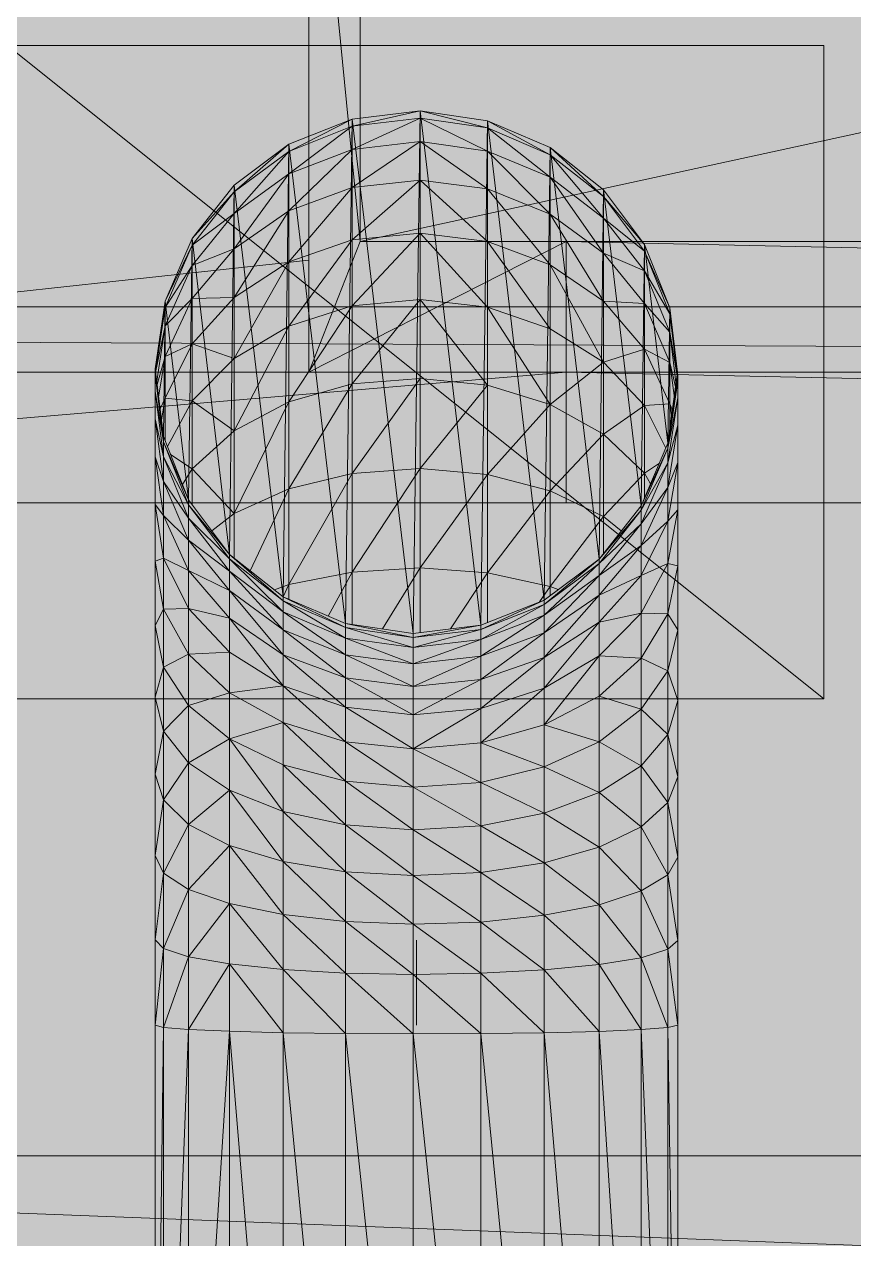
# Model space of a CAD drawing. Header units: millimetres. Extents: x 141848 to 1648660, y -821378 to -151356.
# Drawn here: x 204762.48 to 204792.96, y -270662.05 to -270617.43 of the extents above; entities that cross this region are included whole.
import ezdxf

# ---------------------------------------------------------------- set-up
doc = ezdxf.new("R2010")
doc.units = ezdxf.units.MM
doc.header["$MEASUREMENT"] = 0

# ---------------------------------------------------------------- blocks, each defined once
blk = doc.blocks.new('Forme_5_1')
at = {"color": 7, "linetype": 'Continuous', "lineweight": 20, "flags": 128}
for points in [[(205020.254, -270659.01), (204707.474, -270659.01), (204704.726, -270659.19), (204701.642, -270659.802), (204698.666, -270660.81), (204695.846, -270662.202), (204693.23, -270663.954), (204690.878, -270666.018), (204688.802, -270668.382), (204687.05, -270670.998), (204685.67, -270673.818), (204684.65, -270676.794), (204684.038, -270679.878), (204683.858, -270682.614), (204683.858, -270971.406)], [(204707.474, -270659.01), (205019.858, -270671.01), (205021.43, -270671.118), (205022.966, -270671.418), (205024.454, -270671.922), (205025.858, -270672.618), (205027.166, -270673.494), (205028.342, -270674.526), (205029.386, -270675.702), (205030.25, -270677.01), (205030.946, -270678.414), (205031.45, -270679.902), (205031.762, -270681.45), (205031.858, -270683.01), (205031.858, -270971.01), (205031.87, -270991.818)]]:
    blk.add_lwpolyline(points, dxfattribs=at)
blk = doc.blocks.new('Forme_6_1')
at = {"color": 7, "linetype": 'Continuous', "lineweight": 20, "flags": 128}
for points in [[(204995.414, -270625.41), (204885.122, -270601.41), (204774.83, -270625.41)], [(204774.83, -270601.41), (204774.83, -270625.41)], [(204772.934, -270606.21), (204772.934, -270630.21)], [(204774.83, -270625.41), (204772.934, -270606.21)], [(204774.83, -270625.41), (204772.934, -270630.21)], [(204782.39, -270625.41), (204772.934, -270630.21)], [(204774.83, -270625.41), (204782.39, -270625.41)], [(204782.39, -270625.41), (205002.986, -270625.41)], [(205002.986, -270630.21), (204782.39, -270625.41)], [(204782.39, -270625.41), (204782.39, -270630.21), (204782.39, -270635.01)], [(204772.934, -270626.095), (204735.11, -270630.21)], [(204725.666, -270630.21), (204735.11, -270630.21), (204772.934, -270630.21), (204782.39, -270630.21)], [(204782.39, -270630.21), (204725.666, -270635.01)], [(204782.39, -270630.21), (205002.986, -270630.21)], [(205002.986, -270635.01), (204782.39, -270630.21)], [(204782.39, -270635.01), (204725.666, -270635.01)], [(205002.986, -270635.01), (204782.39, -270635.01)]]:
    blk.add_lwpolyline(points, dxfattribs=at)
blk = doc.blocks.new('Forme_8_1')
at = {"color": 7, "linetype": 'Continuous', "lineweight": 20, "flags": 128}
blk.add_lwpolyline([(204466.118, -270627.81), (204992.582, -270627.81)], dxfattribs=at)
blk = doc.blocks.new('Forme_9_1')
at = {"color": 7, "linetype": 'Continuous', "lineweight": 20, "flags": 128}
for points in [[(204993.53, -270630.21), (204473.069, -270627.746)], [(204993.53, -270630.21), (204473.069, -270630.21)]]:
    blk.add_lwpolyline(points, dxfattribs=at)
blk = doc.blocks.new('Forme_11_1')
at = {"color": 7, "linetype": 'Continuous', "lineweight": 20, "flags": 128}
blk.add_lwpolyline([(204776.894, -270651.078), (204776.894, -270654.21)], dxfattribs=at)
blk = doc.blocks.new('Forme_12_1')
at = {"color": 7, "linetype": 'Continuous', "lineweight": 20, "flags": 128}
blk.add_lwpolyline([(204786.482, -270630.21), (204786.494, -270630.33), (204786.134, -270632.814), (204785.15, -270635.118), (204783.602, -270637.086), (204781.586, -270638.586), (204779.258, -270639.51), (204776.774, -270639.81), (204774.29, -270639.45), (204771.998, -270638.466), (204770.018, -270636.906), (204768.518, -270634.902), (204767.594, -270632.574), (204767.294, -270630.09), (204767.654, -270627.606), (204768.65, -270625.302), (204770.198, -270623.334), (204772.202, -270621.834), (204774.53, -270620.91), (204777.026, -270620.61), (204779.498, -270620.97), (204781.802, -270621.954), (204783.77, -270623.514), (204785.27, -270625.518), (204786.206, -270627.846)], close=True, dxfattribs=at)
for points in [[(204786.482, -270630.413), (204786.206, -270628.062), (204785.27, -270625.758), (204783.77, -270623.754), (204781.802, -270622.218), (204779.498, -270621.234), (204777.026, -270620.874), (204774.53, -270621.174), (204772.202, -270622.098), (204770.198, -270623.586), (204768.65, -270625.542), (204767.654, -270627.834), (204767.307, -270630.202)], [(204777.026, -270620.61), (204774.53, -270621.174), (204772.202, -270622.926), (204770.198, -270625.674)], [(204777.026, -270620.874), (204774.53, -270622.026), (204772.202, -270624.282), (204770.198, -270627.462)], [(204774.53, -270620.91), (204772.202, -270622.098), (204770.198, -270624.378)], [(204777.026, -270620.61), (204774.53, -270620.91), (204774.53, -270621.174), (204774.53, -270622.026), (204774.53, -270623.418), (204774.53, -270625.35), (204774.53, -270627.774), (204774.53, -270630.642), (204774.53, -270633.93), (204774.53, -270637.554), (204774.53, -270639.485)], [(204783.77, -270625.83), (204781.802, -270623.046), (204779.498, -270621.234), (204777.026, -270620.61)], [(204777.026, -270620.61), (204777.026, -270620.874), (204777.026, -270621.738), (204777.026, -270623.154), (204777.026, -270625.098), (204777.026, -270627.534), (204777.026, -270630.438), (204777.026, -270633.75), (204777.026, -270637.398), (204777.026, -270639.779)], [(204783.77, -270627.606), (204781.802, -270624.402), (204779.498, -270622.086), (204777.026, -270620.874)], [(204779.498, -270620.97), (204779.498, -270621.234), (204779.498, -270622.086), (204779.498, -270623.478), (204779.498, -270625.41), (204779.498, -270627.822), (204779.498, -270630.69), (204779.498, -270633.966), (204779.498, -270637.578), (204779.498, -270639.415)], [(204783.77, -270624.546), (204781.802, -270622.218), (204779.498, -270620.97)], [(204786.442, -270630.691), (204786.206, -270628.734), (204785.27, -270626.49), (204783.77, -270624.546), (204781.802, -270623.046), (204779.498, -270622.086), (204777.026, -270621.738), (204774.53, -270622.026), (204772.202, -270622.926), (204770.198, -270624.378), (204768.65, -270626.286), (204767.654, -270628.506), (204767.348, -270630.542)], [(204777.026, -270621.738), (204774.53, -270623.418), (204772.202, -270626.154), (204770.198, -270629.706)], [(204783.77, -270629.838), (204781.802, -270626.262), (204779.498, -270623.478), (204777.026, -270621.738)], [(204772.202, -270621.834), (204770.198, -270623.586)], [(204772.202, -270638.553), (204772.202, -270638.01), (204772.202, -270634.494), (204772.202, -270631.302), (204772.202, -270628.518), (204772.202, -270626.154), (204772.202, -270624.282), (204772.202, -270622.926), (204772.202, -270622.098), (204772.202, -270621.834)], [(204781.802, -270621.954), (204781.802, -270622.218), (204781.802, -270623.046), (204781.802, -270624.402), (204781.802, -270626.262), (204781.802, -270628.614), (204781.802, -270631.398), (204781.802, -270634.566), (204781.802, -270638.082), (204781.802, -270638.425)], [(204783.77, -270623.754), (204781.802, -270621.954)], [(204786.372, -270631.168), (204786.206, -270629.85), (204785.27, -270627.69), (204783.77, -270625.83), (204781.802, -270624.402), (204779.498, -270623.478), (204777.026, -270623.154), (204774.53, -270623.418), (204772.202, -270624.282), (204770.198, -270625.674), (204768.65, -270627.498), (204767.654, -270629.634), (204767.419, -270631.128)], [(204777.026, -270623.154), (204774.53, -270625.35), (204772.202, -270628.518), (204770.198, -270632.37)], [(204781.802, -270628.614), (204779.498, -270625.41), (204777.026, -270623.154)], [(204768.65, -270625.302), (204770.198, -270623.586)], [(204770.198, -270637.048), (204770.198, -270635.406), (204770.198, -270632.37), (204770.198, -270629.706), (204770.198, -270627.462), (204770.198, -270625.674), (204770.198, -270624.378), (204770.198, -270623.586), (204770.198, -270623.334)], [(204783.77, -270623.514), (204783.77, -270623.754), (204783.77, -270624.546), (204783.77, -270625.83), (204783.77, -270627.606), (204783.77, -270629.838), (204783.77, -270632.49), (204783.77, -270635.514), (204783.77, -270636.872)], [(204783.77, -270623.754), (204785.27, -270625.518)], [(204767.654, -270627.606), (204768.65, -270625.542), (204770.198, -270624.378)], [(204783.77, -270624.546), (204785.27, -270625.758), (204786.206, -270627.846)], [(204786.272, -270631.863), (204786.206, -270631.374), (204785.27, -270629.358), (204783.77, -270627.606), (204781.802, -270626.262), (204779.498, -270625.41), (204777.026, -270625.098), (204774.53, -270625.35), (204772.202, -270626.154), (204770.198, -270627.462), (204768.65, -270629.166), (204767.654, -270631.17), (204767.52, -270631.966)], [(204768.65, -270635.078), (204768.65, -270633.762), (204768.65, -270631.266), (204768.65, -270629.166), (204768.65, -270627.498), (204768.65, -270626.286), (204768.65, -270625.542), (204768.65, -270625.302)], [(204777.026, -270625.098), (204774.53, -270627.774), (204772.202, -270631.302), (204770.198, -270635.406)], [(204781.802, -270631.398), (204779.498, -270627.822), (204777.026, -270625.098)], [(204767.294, -270630.09), (204767.654, -270627.834), (204768.65, -270626.286), (204770.198, -270625.674)], [(204783.77, -270625.83), (204785.27, -270626.49), (204786.206, -270628.062), (204786.482, -270630.21)], [(204785.27, -270625.518), (204785.27, -270625.758), (204785.27, -270626.49), (204785.27, -270627.69), (204785.27, -270629.358), (204785.27, -270631.434), (204785.27, -270633.918), (204785.27, -270634.837)], [(204767.309, -270630.217), (204767.654, -270628.506), (204768.65, -270627.498), (204770.198, -270627.462)], [(204767.654, -270632.725), (204767.654, -270631.17), (204767.654, -270629.634), (204767.654, -270628.506), (204767.654, -270627.834), (204767.654, -270627.606)], [(204786.056, -270632.996), (204785.27, -270631.434), (204783.77, -270629.838), (204781.802, -270628.614), (204779.498, -270627.822), (204777.026, -270627.534), (204774.53, -270627.774), (204772.202, -270628.518), (204770.198, -270629.706), (204768.65, -270631.266), (204767.74, -270632.943)], [(204777.026, -270627.534), (204774.53, -270630.642), (204772.202, -270634.494), (204770.786, -270637.511)], [(204779.498, -270630.69), (204777.026, -270627.534)], [(204783.77, -270627.606), (204785.27, -270627.69), (204786.206, -270628.734), (204786.482, -270630.413)], [(204786.206, -270627.846), (204786.206, -270628.062), (204786.206, -270628.734), (204786.206, -270629.85), (204786.206, -270631.374), (204786.206, -270632.317)], [(204767.363, -270630.662), (204767.654, -270629.634), (204768.65, -270629.166), (204770.198, -270629.706)], [(204775.642, -270639.646), (204777.026, -270637.398), (204779.498, -270633.966), (204781.802, -270631.398), (204783.77, -270629.838), (204785.27, -270629.358), (204786.206, -270629.85), (204786.427, -270630.792)], [(204767.294, -270678.21), (204767.294, -270654.21), (204767.294, -270651.066), (204767.294, -270647.97), (204767.294, -270644.982), (204767.294, -270642.15), (204767.294, -270639.522), (204767.294, -270637.158), (204767.294, -270635.07), (204767.294, -270633.318), (204767.294, -270631.926), (204767.294, -270630.906), (204767.294, -270630.294), (204767.294, -270630.09)], [(204767.294, -270630.294), (204767.594, -270632.766), (204768.518, -270635.082), (204770.018, -270637.074), (204771.998, -270638.61), (204774.29, -270639.594), (204776.774, -270639.954), (204779.258, -270639.666), (204781.586, -270638.742), (204783.602, -270637.242), (204785.15, -270635.286), (204786.134, -270633.006), (204786.494, -270630.534)], [(204767.594, -270632.574), (204767.294, -270630.294)], [(204786.482, -270630.21), (204786.482, -270630.413)], [(204785.494, -270634.312), (204785.27, -270633.918), (204783.77, -270632.49), (204781.802, -270631.398), (204779.498, -270630.69), (204777.026, -270630.438), (204774.53, -270630.642), (204772.202, -270631.302), (204770.198, -270632.37), (204768.65, -270633.762), (204768.296, -270634.342)], [(204777.026, -270630.438), (204774.53, -270633.93), (204772.202, -270638.01), (204771.994, -270638.463)], [(204779.498, -270630.69), (204777.026, -270633.75), (204774.53, -270637.554), (204773.645, -270639.173)], [(204786.494, -270630.534), (204786.134, -270632.814)], [(204786.494, -270678.21), (204786.494, -270654.21), (204786.494, -270651.09), (204786.494, -270648.03), (204786.494, -270645.078), (204786.494, -270642.27), (204786.494, -270639.678), (204786.494, -270637.326), (204786.494, -270635.262), (204786.494, -270633.534), (204786.494, -270632.154), (204786.494, -270631.146), (204786.494, -270630.534), (204786.494, -270630.33)], [(204767.294, -270630.906), (204767.594, -270633.318), (204768.518, -270635.574), (204770.018, -270637.518), (204771.998, -270639.018), (204774.29, -270639.978), (204776.774, -270640.326), (204779.258, -270640.038), (204781.586, -270639.138), (204783.602, -270637.686), (204785.15, -270635.778), (204786.134, -270633.546), (204786.494, -270631.146)], [(204768.518, -270634.902), (204767.594, -270632.766), (204767.294, -270630.906)], [(204767.471, -270631.554), (204767.654, -270631.17), (204768.65, -270631.266), (204770.198, -270632.37)], [(204786.494, -270631.146), (204786.134, -270633.006), (204785.15, -270635.118)], [(204778.142, -270639.645), (204779.498, -270637.578), (204781.802, -270634.566), (204783.77, -270632.49), (204785.27, -270631.434), (204786.206, -270631.374), (204786.307, -270631.617)], [(204767.294, -270631.926), (204767.594, -270634.23), (204768.518, -270636.378), (204770.018, -270638.238), (204771.998, -270639.678), (204774.29, -270640.59), (204776.774, -270640.926), (204779.258, -270640.65), (204781.586, -270639.786), (204783.602, -270638.406), (204785.15, -270636.582), (204786.134, -270634.446), (204786.494, -270632.154)], [(204770.018, -270636.906), (204768.518, -270635.082), (204767.594, -270633.318), (204767.294, -270631.926)], [(204786.494, -270632.154), (204786.134, -270633.546), (204785.15, -270635.286), (204783.602, -270637.086)], [(204767.294, -270678.21), (204767.594, -270654.294), (204767.594, -270651.39), (204767.594, -270648.618), (204767.594, -270645.93), (204767.594, -270643.398), (204767.594, -270641.046), (204767.594, -270638.922), (204767.594, -270637.05), (204767.594, -270635.478), (204767.594, -270634.23), (204767.594, -270633.318), (204767.594, -270632.766), (204767.594, -270632.574)], [(204786.134, -270632.814), (204786.134, -270633.006), (204786.134, -270633.546), (204786.134, -270634.446), (204786.134, -270635.682), (204786.134, -270637.242), (204786.134, -270639.09), (204786.134, -270641.19), (204786.134, -270643.518), (204786.134, -270646.026), (204786.134, -270648.678), (204786.134, -270651.414), (204786.134, -270654.294), (204786.494, -270678.21)], [(204767.294, -270633.318), (204767.594, -270635.478), (204768.518, -270637.494), (204770.018, -270639.246), (204771.998, -270640.59), (204774.29, -270641.442), (204776.774, -270641.754), (204779.258, -270641.502), (204781.586, -270640.698), (204783.602, -270639.39), (204785.15, -270637.686), (204786.134, -270635.682), (204786.494, -270633.534)], [(204770.018, -270637.074), (204768.518, -270635.574), (204767.594, -270634.23), (204767.294, -270633.318)], [(204767.857, -270633.236), (204768.65, -270633.762), (204770.198, -270635.406)], [(204784.421, -270636.045), (204783.77, -270635.514), (204781.802, -270634.566), (204779.498, -270633.966), (204777.026, -270633.75), (204774.53, -270633.93), (204772.202, -270634.494), (204770.198, -270635.406), (204769.373, -270636.045)], [(204781.414, -270638.654), (204781.802, -270638.082), (204783.77, -270635.514), (204785.27, -270633.918), (204785.819, -270633.552)], [(204786.494, -270633.534), (204786.134, -270634.446), (204785.15, -270635.778), (204783.602, -270637.242)], [(204767.294, -270635.07), (204767.594, -270637.05), (204768.518, -270638.898), (204770.018, -270640.494), (204771.998, -270641.73), (204774.29, -270642.522), (204776.774, -270642.798), (204779.258, -270642.57), (204781.586, -270641.826), (204783.602, -270640.638), (204785.15, -270639.066), (204786.134, -270637.242), (204786.494, -270635.262)], [(204770.018, -270637.518), (204768.518, -270636.378), (204767.594, -270635.478), (204767.294, -270635.07)], [(204767.594, -270678.21), (204768.518, -270654.366), (204768.518, -270651.69), (204768.518, -270649.218), (204768.518, -270646.83), (204768.518, -270644.562), (204768.518, -270642.462), (204768.518, -270640.566), (204768.518, -270638.898), (204768.518, -270637.494), (204768.518, -270636.378), (204768.518, -270635.574), (204768.518, -270635.082), (204768.518, -270634.902)], [(204785.15, -270635.118), (204785.15, -270635.286), (204785.15, -270635.778), (204785.15, -270636.582), (204785.15, -270637.686), (204785.15, -270639.066), (204785.15, -270640.722), (204785.15, -270642.594), (204785.15, -270644.67), (204785.15, -270646.914), (204785.15, -270649.266), (204785.15, -270651.726), (204785.15, -270654.366), (204786.134, -270678.21)], [(204786.494, -270635.262), (204786.134, -270635.682), (204785.15, -270636.582), (204783.602, -270637.686)], [(204770.018, -270678.21), (204770.018, -270654.426), (204770.018, -270651.954), (204770.018, -270649.734), (204770.018, -270647.598), (204770.018, -270645.57), (204770.018, -270643.686), (204770.018, -270641.994), (204770.018, -270640.494), (204770.018, -270639.246), (204770.018, -270638.238), (204770.018, -270637.518), (204770.018, -270637.074), (204770.018, -270636.906)], [(204770.018, -270636.906), (204771.998, -270638.61), (204774.29, -270639.978), (204776.774, -270640.926)], [(204770.018, -270638.238), (204768.518, -270637.494), (204767.594, -270637.05), (204767.294, -270637.158)], [(204767.294, -270637.158), (204767.594, -270638.922), (204768.518, -270640.566), (204770.018, -270641.994), (204771.998, -270643.086), (204774.29, -270643.794), (204776.774, -270644.046), (204779.258, -270643.83), (204781.586, -270643.17), (204783.602, -270642.114), (204785.15, -270640.722), (204786.134, -270639.09), (204786.494, -270637.326)], [(204770.018, -270637.074), (204771.998, -270639.018), (204774.29, -270640.59), (204776.774, -270641.754)], [(204782.105, -270638.2), (204781.802, -270638.082), (204779.498, -270637.578), (204777.026, -270637.398), (204774.53, -270637.554), (204772.202, -270638.01), (204771.673, -270638.21)], [(204776.774, -270640.926), (204779.258, -270640.038), (204781.586, -270638.742), (204783.602, -270637.086)], [(204776.774, -270641.754), (204779.258, -270640.65), (204781.586, -270639.138), (204783.602, -270637.242)], [(204783.602, -270637.086), (204783.602, -270637.242), (204783.602, -270637.686), (204783.602, -270638.406), (204783.602, -270639.39), (204783.602, -270640.638), (204783.602, -270642.114), (204783.602, -270643.794), (204783.602, -270645.654), (204783.602, -270647.658), (204783.602, -270649.782), (204783.602, -270651.978), (204783.602, -270654.438), (204783.602, -270678.21)], [(204786.494, -270637.326), (204786.134, -270637.242), (204785.15, -270637.686), (204783.602, -270638.406)], [(204770.018, -270637.518), (204771.998, -270639.678), (204774.29, -270641.442), (204776.774, -270642.798)], [(204776.774, -270642.798), (204779.258, -270641.502), (204781.586, -270639.786), (204783.602, -270637.686)], [(204786.494, -270654.21), (204786.134, -270651.414), (204785.15, -270649.266), (204783.602, -270647.658), (204781.586, -270646.41), (204779.258, -270645.282), (204776.774, -270644.046), (204774.29, -270642.522), (204771.998, -270640.59), (204770.018, -270638.238)], [(204771.998, -270678.21), (204771.998, -270654.486), (204771.998, -270652.158), (204771.998, -270650.142), (204771.998, -270648.186), (204771.998, -270646.35), (204771.998, -270644.634), (204771.998, -270643.086), (204771.998, -270641.73), (204771.998, -270640.59), (204771.998, -270639.678), (204771.998, -270639.018), (204771.998, -270638.61), (204771.998, -270638.466)], [(204771.998, -270638.466), (204774.29, -270639.594), (204776.774, -270640.326)], [(204771.998, -270638.466), (204774.29, -270639.45), (204774.29, -270639.594), (204774.29, -270639.978), (204774.29, -270640.59), (204774.29, -270641.442), (204774.29, -270642.522), (204774.29, -270643.794), (204774.29, -270645.234), (204774.29, -270646.842), (204774.29, -270648.57), (204774.29, -270650.394), (204774.29, -270652.29), (204774.29, -270654.51), (204774.29, -270678.21)], [(204776.774, -270644.046), (204779.258, -270642.57), (204781.586, -270640.698), (204783.602, -270638.406)], [(204776.774, -270640.326), (204779.258, -270639.666), (204781.586, -270638.586)], [(204781.586, -270638.586), (204781.586, -270638.742), (204781.586, -270639.138), (204781.586, -270639.786), (204781.586, -270640.698), (204781.586, -270641.826), (204781.586, -270643.17), (204781.586, -270644.706), (204781.586, -270646.41), (204781.586, -270648.234), (204781.586, -270650.166), (204781.586, -270652.17), (204781.586, -270654.486), (204781.586, -270678.21)], [(204770.018, -270639.246), (204768.518, -270638.898), (204767.594, -270638.922), (204767.294, -270639.522)], [(204786.494, -270639.678), (204786.134, -270639.09), (204785.15, -270639.066), (204783.602, -270639.39)], [(204767.294, -270639.522), (204767.594, -270641.046), (204768.518, -270642.462), (204770.018, -270643.686), (204771.998, -270644.634), (204774.29, -270645.234), (204776.774, -270645.462), (204779.258, -270645.282), (204781.586, -270644.706), (204783.602, -270643.794), (204785.15, -270642.594), (204786.134, -270641.19), (204786.494, -270639.678)], [(204786.134, -270654.294), (204785.15, -270651.726), (204783.602, -270649.782), (204781.586, -270648.234), (204779.258, -270646.878), (204776.774, -270645.462), (204774.29, -270643.794), (204771.998, -270641.73), (204770.018, -270639.246)], [(204779.258, -270678.21), (204776.774, -270654.522), (204776.774, -270652.338), (204776.774, -270650.49), (204776.774, -270648.702), (204776.774, -270647.022), (204776.774, -270645.462), (204776.774, -270644.046), (204776.774, -270642.798), (204776.774, -270641.754), (204776.774, -270640.926), (204776.774, -270640.326), (204776.774, -270639.954), (204776.774, -270639.81), (204774.29, -270639.45)], [(204774.29, -270639.45), (204776.774, -270639.954)], [(204776.774, -270639.954), (204779.258, -270639.51)], [(204779.258, -270643.83), (204781.586, -270641.826), (204783.602, -270639.39)], [(204779.258, -270678.21), (204779.258, -270654.51), (204779.258, -270652.29), (204779.258, -270650.418), (204779.258, -270648.594), (204779.258, -270646.878), (204779.258, -270645.282), (204779.258, -270643.83), (204779.258, -270642.57), (204779.258, -270641.502), (204779.258, -270640.65), (204779.258, -270640.038), (204779.258, -270639.666), (204779.258, -270639.51)], [(204770.018, -270640.494), (204768.518, -270640.566), (204767.594, -270641.046), (204767.294, -270642.15)], [(204781.586, -270643.17), (204783.602, -270640.638)], [(204786.494, -270642.27), (204786.134, -270641.19), (204785.15, -270640.722), (204783.602, -270640.638)], [(204771.998, -270641.73), (204770.018, -270641.994), (204768.518, -270642.462), (204767.594, -270643.398), (204767.294, -270644.982)], [(204767.294, -270642.15), (204767.594, -270643.398), (204768.518, -270644.562), (204770.018, -270645.57), (204771.998, -270646.35), (204774.29, -270646.842), (204776.774, -270647.022), (204779.258, -270646.878), (204781.586, -270646.41), (204783.602, -270645.654), (204785.15, -270644.67), (204786.134, -270643.518), (204786.494, -270642.27)], [(204786.494, -270645.078), (204786.134, -270643.518), (204785.15, -270642.594), (204783.602, -270642.114)], [(204771.998, -270643.086), (204770.018, -270643.686), (204768.518, -270644.562), (204767.594, -270645.93), (204767.294, -270647.97)], [(204785.15, -270654.366), (204783.602, -270651.978), (204781.586, -270650.166), (204779.258, -270648.594), (204776.774, -270647.022), (204774.29, -270645.234), (204771.998, -270643.086)], [(204786.494, -270648.03), (204786.134, -270646.026), (204785.15, -270644.67), (204783.602, -270643.794), (204781.586, -270643.17)], [(204781.586, -270654.486), (204779.258, -270652.29), (204776.774, -270650.49), (204774.29, -270648.57), (204771.998, -270646.35), (204770.018, -270643.686)], [(204786.494, -270651.09), (204786.134, -270648.678), (204785.15, -270646.914), (204783.602, -270645.654), (204781.586, -270644.706), (204779.258, -270643.83)], [(204767.294, -270644.982), (204767.594, -270645.93), (204768.518, -270646.83), (204770.018, -270647.598), (204771.998, -270648.186), (204774.29, -270648.57), (204776.774, -270648.702), (204779.258, -270648.594), (204781.586, -270648.234), (204783.602, -270647.658), (204785.15, -270646.914), (204786.134, -270646.026), (204786.494, -270645.078)], [(204783.602, -270654.438), (204781.586, -270652.17), (204779.258, -270650.418), (204776.774, -270648.702), (204774.29, -270646.842), (204771.998, -270644.634)], [(204770.018, -270645.57), (204768.518, -270646.83), (204767.594, -270648.618), (204767.294, -270651.066)], [(204779.258, -270654.51), (204776.774, -270652.338), (204774.29, -270650.394), (204771.998, -270648.186), (204770.018, -270645.57)], [(204770.018, -270647.598), (204768.518, -270649.218), (204767.594, -270651.39), (204767.294, -270654.21)], [(204776.774, -270654.522), (204774.29, -270652.29), (204771.998, -270650.142), (204770.018, -270647.598)], [(204767.294, -270647.97), (204767.594, -270648.618), (204768.518, -270649.218), (204770.018, -270649.734), (204771.998, -270650.142), (204774.29, -270650.394), (204776.774, -270650.49), (204779.258, -270650.418), (204781.586, -270650.166), (204783.602, -270649.782), (204785.15, -270649.266), (204786.134, -270648.678), (204786.494, -270648.03)], [(204770.018, -270649.734), (204768.518, -270651.69), (204767.594, -270654.294)], [(204774.29, -270654.51), (204771.998, -270652.158), (204770.018, -270649.734)], [(204767.294, -270651.066), (204767.594, -270651.39), (204768.518, -270651.69), (204770.018, -270651.954), (204771.998, -270652.158), (204774.29, -270652.29), (204776.774, -270652.338), (204779.258, -270652.29), (204781.586, -270652.17), (204783.602, -270651.978), (204785.15, -270651.726), (204786.134, -270651.414), (204786.494, -270651.09)], [(204770.018, -270651.954), (204768.518, -270654.366)], [(204771.998, -270654.486), (204770.018, -270651.954)], [(204767.294, -270654.21), (204767.594, -270654.294), (204768.518, -270654.366), (204770.018, -270654.426), (204771.998, -270654.486), (204774.29, -270654.51), (204776.774, -270654.522), (204779.258, -270654.51), (204781.586, -270654.486), (204783.602, -270654.438), (204785.15, -270654.366), (204786.134, -270654.294), (204786.494, -270654.21)], [(204767.594, -270678.21), (204767.594, -270654.294)], [(204768.518, -270678.21), (204768.518, -270654.366)], [(204785.15, -270654.366), (204785.15, -270678.21)], [(204786.134, -270654.294), (204786.134, -270678.21)], [(204770.018, -270654.426), (204768.518, -270678.21)], [(204771.998, -270678.21), (204770.018, -270654.426)], [(204774.29, -270678.21), (204771.998, -270654.486)], [(204776.774, -270678.21), (204774.29, -270654.51)], [(204776.774, -270678.21), (204776.774, -270654.522)], [(204781.586, -270678.21), (204779.258, -270654.51)], [(204783.602, -270678.21), (204781.586, -270654.486)], [(204785.15, -270678.21), (204783.602, -270654.438)]]:
    blk.add_lwpolyline(points, dxfattribs=at)
blk = doc.blocks.new('Forme_13_1')
at = {"color": 7, "linetype": 'Continuous', "lineweight": 20, "flags": 128}
blk.add_lwpolyline([(204785.27, -270625.518), (204786.206, -270627.846), (204786.482, -270630.21), (204786.494, -270630.33), (204786.134, -270632.814), (204785.15, -270635.118), (204783.602, -270637.086), (204781.586, -270638.586), (204779.258, -270639.51), (204776.774, -270639.81), (204774.29, -270639.45), (204771.998, -270638.466), (204770.018, -270636.906), (204768.518, -270634.902), (204767.594, -270632.574), (204767.294, -270630.09), (204767.654, -270627.606), (204768.65, -270625.302), (204770.198, -270623.334), (204772.202, -270621.834), (204774.53, -270620.91), (204777.026, -270620.61), (204779.498, -270620.97), (204781.802, -270621.954), (204783.77, -270623.514)], close=True, dxfattribs=at)
for points in [[(204774.53, -270620.91), (204772.202, -270621.834)], [(204774.53, -270620.91), (204774.29, -270639.45)], [(204774.53, -270620.91), (204776.774, -270639.81)], [(204777.026, -270620.61), (204776.774, -270639.81)], [(204779.498, -270620.97), (204777.026, -270620.61)], [(204777.026, -270620.61), (204779.258, -270639.51)], [(204779.498, -270620.97), (204779.258, -270639.51)], [(204779.498, -270620.97), (204781.586, -270638.586)], [(204772.202, -270621.834), (204771.998, -270638.466)], [(204772.202, -270621.834), (204774.29, -270639.45)], [(204781.802, -270621.954), (204781.586, -270638.586)], [(204781.802, -270621.954), (204783.602, -270637.086)], [(204783.77, -270623.514), (204781.802, -270621.954)], [(204770.198, -270623.334), (204768.65, -270625.302)], [(204770.198, -270623.334), (204770.018, -270636.906)], [(204770.198, -270623.334), (204771.998, -270638.466)], [(204783.77, -270623.514), (204783.602, -270637.086)], [(204783.77, -270623.514), (204785.27, -270625.518)], [(204783.77, -270623.514), (204785.15, -270635.118)], [(204768.65, -270625.302), (204767.654, -270627.606)], [(204768.65, -270625.302), (204768.518, -270634.902)], [(204768.65, -270625.302), (204770.018, -270636.906)], [(204785.27, -270625.518), (204785.15, -270635.118)], [(204785.27, -270625.518), (204786.206, -270627.846)], [(204785.27, -270625.518), (204786.134, -270632.814)], [(204767.654, -270627.606), (204767.294, -270630.09)], [(204767.654, -270627.606), (204767.594, -270632.574)], [(204767.654, -270627.606), (204768.518, -270634.902)], [(204786.206, -270627.846), (204786.134, -270632.814)], [(204786.206, -270627.846), (204786.482, -270630.21)], [(204767.294, -270630.09), (204767.594, -270632.574)], [(204786.482, -270630.21), (204786.134, -270632.814)], [(204786.482, -270630.21), (204786.494, -270630.33)], [(204786.494, -270630.33), (204786.134, -270632.814)], [(204767.594, -270632.574), (204768.518, -270634.902)], [(204786.134, -270632.814), (204785.15, -270635.118)], [(204768.518, -270634.902), (204770.018, -270636.906)], [(204785.15, -270635.118), (204783.602, -270637.086)], [(204781.586, -270638.586), (204783.602, -270637.086)], [(204771.998, -270638.466), (204774.29, -270639.45)], [(204779.258, -270639.51), (204781.586, -270638.586)], [(204774.29, -270639.45), (204776.774, -270639.81)], [(204776.774, -270639.81), (204779.258, -270639.51)]]:
    blk.add_lwpolyline(points, dxfattribs=at)
blk = doc.blocks.new('Forme_15_1')
at = {"color": 7, "linetype": 'Continuous', "lineweight": 20, "flags": 128}
for points in [[(204740.942, -270618.21), (204761.858, -270618.21)], [(204761.858, -270618.21), (204740.942, -270642.21)], [(204740.942, -270642.21), (204740.942, -270618.21)], [(204761.858, -270618.21), (204791.858, -270618.21)], [(204791.858, -270642.21), (204761.858, -270618.21)], [(204761.858, -270642.21), (204761.858, -270618.21)], [(204791.858, -270642.21), (204791.858, -270618.21)], [(204740.942, -270642.21), (204761.858, -270642.21)], [(204761.858, -270642.21), (204791.858, -270642.21)]]:
    blk.add_lwpolyline(points, dxfattribs=at)

msp = doc.modelspace()

# ---------------------------------------------------------------- hatches: boundary and pattern name
at = {"linetype": 'Continuous', "lineweight": 0, "true_color": 0x6f6f6f}
h = msp.add_hatch(color=8, dxfattribs=at)
h.paths.add_polyline_path([(141848.442, -295062.571), (269220.821, -293826.868), (269220.821, -270902.734), (268763.049, -270902.734), (254213.6, -271040.575), (254213.6, -163437.635), (153156.2, -163437.635), (153156.2, -271040.575), (153182.962, -271040.57), (153183.146, -272000.514, -0.409427), (149183.681, -275935.042), (141848.442, -275935.042)])
h.paths.add_polyline_path([(158435.584, -260639.953), (155145.584, -260639.953), (155145.584, -248364.953), (155145.584, -243089.974), (155145.584, -242189.974), (158435.584, -242189.974)], flags=0)
h.paths.add_polyline_path([(161503.433, -171995.57), (161503.433, -193810.571), (161503.433, -230015.57), (161503.433, -260810.571), (196775.042, -260810.571), (196775.042, -222495.57), (186955.542, -222495.57), (186955.542, -218295.57), (196754.55, -218295.57), (196754.55, -208495.57), (196754.55, -204495.57), (193355.542, -204495.57), (193355.542, -195161.535), (195576.034, -195161.535), (195576.034, -189810.571), (217850.068, -189810.571), (217850.068, -262266.885), (245610.045, -262266.885), (245610.045, -253395.571), (245626.034, -253395.571), (246426.034, -253395.571), (247826.034, -253395.571), (247826.034, -248005.571), (247826.034, -246605.571), (245626.034, -246605.571), (245610.045, -246605.571), (245610.045, -171995.57), (212806.28, -171995.57)], flags=0)
h.paths.add_polyline_path([(162737.042, -269433.913, -0.090319), (162858.773, -268727.623, -0.201449), (163912.639, -267592.74, -0.104211), (164718.006, -267415.055), (165317.979, -267409.371, -0.104045), (166125.354, -267571.244, -0.238255), (167284.257, -268953.318, -0.055189), (167336.836, -269390.334), (167338.931, -269611.438), (167351.046, -270890.267), (167092.583, -271892.761, -0.267949), (165370.083, -272909.124), (164770.11, -272914.808, -0.193717), (163379.252, -272370.185, -0.070569), (163028.663, -271931.262, -0.131652), (162751.253, -270933.845)], flags=0)
h.paths.add_polyline_path([(175327.752, -275599.002, -0.415791), (173316.986, -273599.031), (173316.986, -273452.052), (173330.488, -267377.824, -0.380557), (175316.986, -265609.826), (175394.714, -265609.826), (175394.714, -270609.826), (190394.714, -270609.826), (190394.714, -265609.826), (195356.191, -265609.826, -0.414214), (196856.191, -267109.826), (196856.191, -273660.699, -0.345502), (195137.285, -275433.432)], flags=0)
h.paths.add_polyline_path([(205510.093, -271504.083, -0.134474), (205230.948, -270484.937), (205230.948, -268984.937, -0.414214), (207230.948, -266984.937), (207830.948, -266984.937, -0.414214), (209830.948, -268984.937), (209830.948, -270484.937, -0.12882), (209574.03, -271465.581, -0.270936), (207830.948, -272484.937), (207230.948, -272484.937, -0.26498)], flags=0)
h.paths.add_polyline_path([(217862.687, -273329.325), (217869.949, -267730.336, -0.098562), (218100.718, -266943.721), (218117.681, -266951.545, -0.258849), (219955.479, -265605.827), (219953.141, -265587.294), (220637.569, -265587.294), (220637.569, -265687.294), (220637.569, -270687.294), (250537.569, -270687.294), (250537.569, -265687.294), (252208.004, -265687.294), (254186.294, -265687.294), (254186.294, -267687.294), (254186.294, -271062.255, 0.001346), (254186.323, -271073.021), (254197.209, -273095.233, -0.414214), (252208.004, -275105.97), (243484.534, -275105.97, -0.005189), (243431.438, -275116.103), (235447.992, -275196.191), (220071.012, -275253.24, -0.386553), (217873.089, -273475.385, -0.025189)], flags=0)

# ---------------------------------------------------------------- linework, layer by layer
at = {"color": 7, "linetype": 'Continuous', "lineweight": 20, "flags": 128}
for points in [[(204995.414, -270625.41), (204885.122, -270601.41), (204774.83, -270625.41)], [(204774.83, -270601.41), (204774.83, -270625.41)], [(204772.934, -270606.21), (204772.934, -270630.21)], [(204774.83, -270625.41), (204772.934, -270606.21)], [(204761.858, -270618.21), (204791.858, -270618.21)], [(204791.858, -270642.21), (204761.858, -270618.21)], [(204791.858, -270642.21), (204791.858, -270618.21)], [(204786.482, -270630.413), (204786.206, -270628.062), (204785.27, -270625.758), (204783.77, -270623.754), (204781.802, -270622.218), (204779.498, -270621.234), (204777.026, -270620.874), (204774.53, -270621.174), (204772.202, -270622.098), (204770.198, -270623.586), (204768.65, -270625.542), (204767.654, -270627.834), (204767.307, -270630.202)], [(204777.026, -270620.61), (204774.53, -270621.174), (204772.202, -270622.926), (204770.198, -270625.674)], [(204777.026, -270620.874), (204774.53, -270622.026), (204772.202, -270624.282), (204770.198, -270627.462)], [(204774.53, -270620.91), (204772.202, -270622.098), (204770.198, -270624.378)], [(204774.53, -270620.91), (204772.202, -270621.834)], [(204774.53, -270620.91), (204774.29, -270639.45)], [(204777.026, -270620.61), (204774.53, -270620.91), (204774.53, -270621.174), (204774.53, -270622.026), (204774.53, -270623.418), (204774.53, -270625.35), (204774.53, -270627.774), (204774.53, -270630.642), (204774.53, -270633.93), (204774.53, -270637.554), (204774.53, -270639.485)], [(204774.53, -270620.91), (204776.774, -270639.81)], [(204777.026, -270620.61), (204776.774, -270639.81)], [(204783.77, -270625.83), (204781.802, -270623.046), (204779.498, -270621.234), (204777.026, -270620.61)], [(204777.026, -270620.61), (204777.026, -270620.874), (204777.026, -270621.738), (204777.026, -270623.154), (204777.026, -270625.098), (204777.026, -270627.534), (204777.026, -270630.438), (204777.026, -270633.75), (204777.026, -270637.398), (204777.026, -270639.779)], [(204779.498, -270620.97), (204777.026, -270620.61)], [(204777.026, -270620.61), (204779.258, -270639.51)], [(204783.77, -270627.606), (204781.802, -270624.402), (204779.498, -270622.086), (204777.026, -270620.874)], [(204779.498, -270620.97), (204779.258, -270639.51)], [(204779.498, -270620.97), (204779.498, -270621.234), (204779.498, -270622.086), (204779.498, -270623.478), (204779.498, -270625.41), (204779.498, -270627.822), (204779.498, -270630.69), (204779.498, -270633.966), (204779.498, -270637.578), (204779.498, -270639.415)], [(204783.77, -270624.546), (204781.802, -270622.218), (204779.498, -270620.97)], [(204779.498, -270620.97), (204781.586, -270638.586)], [(204786.442, -270630.691), (204786.206, -270628.734), (204785.27, -270626.49), (204783.77, -270624.546), (204781.802, -270623.046), (204779.498, -270622.086), (204777.026, -270621.738), (204774.53, -270622.026), (204772.202, -270622.926), (204770.198, -270624.378), (204768.65, -270626.286), (204767.654, -270628.506), (204767.348, -270630.542)], [(204777.026, -270621.738), (204774.53, -270623.418), (204772.202, -270626.154), (204770.198, -270629.706)], [(204783.77, -270629.838), (204781.802, -270626.262), (204779.498, -270623.478), (204777.026, -270621.738)], [(204772.202, -270621.834), (204770.198, -270623.586)], [(204772.202, -270621.834), (204771.998, -270638.466)], [(204772.202, -270638.553), (204772.202, -270638.01), (204772.202, -270634.494), (204772.202, -270631.302), (204772.202, -270628.518), (204772.202, -270626.154), (204772.202, -270624.282), (204772.202, -270622.926), (204772.202, -270622.098), (204772.202, -270621.834)], [(204772.202, -270621.834), (204774.29, -270639.45)], [(204781.802, -270621.954), (204781.586, -270638.586)], [(204781.802, -270621.954), (204781.802, -270622.218), (204781.802, -270623.046), (204781.802, -270624.402), (204781.802, -270626.262), (204781.802, -270628.614), (204781.802, -270631.398), (204781.802, -270634.566), (204781.802, -270638.082), (204781.802, -270638.425)], [(204783.77, -270623.754), (204781.802, -270621.954)], [(204781.802, -270621.954), (204783.602, -270637.086)], [(204783.77, -270623.514), (204781.802, -270621.954)], [(204786.372, -270631.168), (204786.206, -270629.85), (204785.27, -270627.69), (204783.77, -270625.83), (204781.802, -270624.402), (204779.498, -270623.478), (204777.026, -270623.154), (204774.53, -270623.418), (204772.202, -270624.282), (204770.198, -270625.674), (204768.65, -270627.498), (204767.654, -270629.634), (204767.419, -270631.128)], [(204777.026, -270623.154), (204774.53, -270625.35), (204772.202, -270628.518), (204770.198, -270632.37)], [(204781.802, -270628.614), (204779.498, -270625.41), (204777.026, -270623.154)], [(204770.198, -270623.334), (204768.65, -270625.302)], [(204768.65, -270625.302), (204770.198, -270623.586)], [(204770.198, -270623.334), (204770.018, -270636.906)], [(204770.198, -270637.048), (204770.198, -270635.406), (204770.198, -270632.37), (204770.198, -270629.706), (204770.198, -270627.462), (204770.198, -270625.674), (204770.198, -270624.378), (204770.198, -270623.586), (204770.198, -270623.334)], [(204770.198, -270623.334), (204771.998, -270638.466)], [(204783.77, -270623.514), (204783.602, -270637.086)], [(204783.77, -270623.514), (204783.77, -270623.754), (204783.77, -270624.546), (204783.77, -270625.83), (204783.77, -270627.606), (204783.77, -270629.838), (204783.77, -270632.49), (204783.77, -270635.514), (204783.77, -270636.872)], [(204783.77, -270623.514), (204785.27, -270625.518)], [(204783.77, -270623.514), (204785.15, -270635.118)], [(204783.77, -270623.754), (204785.27, -270625.518)], [(204767.654, -270627.606), (204768.65, -270625.542), (204770.198, -270624.378)], [(204783.77, -270624.546), (204785.27, -270625.758), (204786.206, -270627.846)], [(204786.272, -270631.863), (204786.206, -270631.374), (204785.27, -270629.358), (204783.77, -270627.606), (204781.802, -270626.262), (204779.498, -270625.41), (204777.026, -270625.098), (204774.53, -270625.35), (204772.202, -270626.154), (204770.198, -270627.462), (204768.65, -270629.166), (204767.654, -270631.17), (204767.52, -270631.966)], [(204768.65, -270625.302), (204767.654, -270627.606)], [(204768.65, -270625.302), (204768.518, -270634.902)], [(204768.65, -270635.078), (204768.65, -270633.762), (204768.65, -270631.266), (204768.65, -270629.166), (204768.65, -270627.498), (204768.65, -270626.286), (204768.65, -270625.542), (204768.65, -270625.302)], [(204768.65, -270625.302), (204770.018, -270636.906)], [(204777.026, -270625.098), (204774.53, -270627.774), (204772.202, -270631.302), (204770.198, -270635.406)], [(204781.802, -270631.398), (204779.498, -270627.822), (204777.026, -270625.098)], [(204767.294, -270630.09), (204767.654, -270627.834), (204768.65, -270626.286), (204770.198, -270625.674)], [(204774.83, -270625.41), (204772.934, -270630.21)], [(204782.39, -270625.41), (204772.934, -270630.21)], [(204774.83, -270625.41), (204782.39, -270625.41)], [(204782.39, -270625.41), (205002.986, -270625.41)], [(205002.986, -270630.21), (204782.39, -270625.41)], [(204782.39, -270625.41), (204782.39, -270630.21), (204782.39, -270635.01)], [(204783.77, -270625.83), (204785.27, -270626.49), (204786.206, -270628.062), (204786.482, -270630.21)], [(204785.27, -270625.518), (204785.15, -270635.118)], [(204785.27, -270625.518), (204785.27, -270625.758), (204785.27, -270626.49), (204785.27, -270627.69), (204785.27, -270629.358), (204785.27, -270631.434), (204785.27, -270633.918), (204785.27, -270634.837)], [(204785.27, -270625.518), (204786.206, -270627.846)], [(204785.27, -270625.518), (204786.134, -270632.814)], [(204772.934, -270626.095), (204735.11, -270630.21)], [(204767.654, -270627.606), (204767.294, -270630.09)], [(204767.309, -270630.217), (204767.654, -270628.506), (204768.65, -270627.498), (204770.198, -270627.462)], [(204767.654, -270627.606), (204767.594, -270632.574)], [(204767.654, -270632.725), (204767.654, -270631.17), (204767.654, -270629.634), (204767.654, -270628.506), (204767.654, -270627.834), (204767.654, -270627.606)], [(204767.654, -270627.606), (204768.518, -270634.902)], [(204786.056, -270632.996), (204785.27, -270631.434), (204783.77, -270629.838), (204781.802, -270628.614), (204779.498, -270627.822), (204777.026, -270627.534), (204774.53, -270627.774), (204772.202, -270628.518), (204770.198, -270629.706), (204768.65, -270631.266), (204767.74, -270632.943)], [(204777.026, -270627.534), (204774.53, -270630.642), (204772.202, -270634.494), (204770.786, -270637.511)], [(204779.498, -270630.69), (204777.026, -270627.534)], [(204783.77, -270627.606), (204785.27, -270627.69), (204786.206, -270628.734), (204786.482, -270630.413)], [(204466.118, -270627.81), (204992.582, -270627.81)], [(204993.53, -270630.21), (204473.069, -270627.746)], [(204786.206, -270627.846), (204786.134, -270632.814)], [(204786.206, -270627.846), (204786.206, -270628.062), (204786.206, -270628.734), (204786.206, -270629.85), (204786.206, -270631.374), (204786.206, -270632.317)], [(204786.206, -270627.846), (204786.482, -270630.21)], [(204767.363, -270630.662), (204767.654, -270629.634), (204768.65, -270629.166), (204770.198, -270629.706)], [(204775.642, -270639.646), (204777.026, -270637.398), (204779.498, -270633.966), (204781.802, -270631.398), (204783.77, -270629.838), (204785.27, -270629.358), (204786.206, -270629.85), (204786.427, -270630.792)], [(204993.53, -270630.21), (204473.069, -270630.21)], [(204725.666, -270630.21), (204735.11, -270630.21), (204772.934, -270630.21), (204782.39, -270630.21)], [(204782.39, -270630.21), (204725.666, -270635.01)], [(204767.294, -270678.21), (204767.294, -270654.21), (204767.294, -270651.066), (204767.294, -270647.97), (204767.294, -270644.982), (204767.294, -270642.15), (204767.294, -270639.522), (204767.294, -270637.158), (204767.294, -270635.07), (204767.294, -270633.318), (204767.294, -270631.926), (204767.294, -270630.906), (204767.294, -270630.294), (204767.294, -270630.09)], [(204767.294, -270630.09), (204767.594, -270632.574)], [(204767.294, -270630.294), (204767.594, -270632.766), (204768.518, -270635.082), (204770.018, -270637.074), (204771.998, -270638.61), (204774.29, -270639.594), (204776.774, -270639.954), (204779.258, -270639.666), (204781.586, -270638.742), (204783.602, -270637.242), (204785.15, -270635.286), (204786.134, -270633.006), (204786.494, -270630.534)], [(204767.594, -270632.574), (204767.294, -270630.294)], [(204782.39, -270630.21), (205002.986, -270630.21)], [(205002.986, -270635.01), (204782.39, -270630.21)], [(204786.482, -270630.21), (204786.134, -270632.814)], [(204786.482, -270630.21), (204786.482, -270630.413)], [(204786.482, -270630.21), (204786.494, -270630.33)], [(204785.494, -270634.312), (204785.27, -270633.918), (204783.77, -270632.49), (204781.802, -270631.398), (204779.498, -270630.69), (204777.026, -270630.438), (204774.53, -270630.642), (204772.202, -270631.302), (204770.198, -270632.37), (204768.65, -270633.762), (204768.296, -270634.342)], [(204777.026, -270630.438), (204774.53, -270633.93), (204772.202, -270638.01), (204771.994, -270638.463)], [(204779.498, -270630.69), (204777.026, -270633.75), (204774.53, -270637.554), (204773.645, -270639.173)], [(204786.494, -270630.33), (204786.134, -270632.814)], [(204786.494, -270630.534), (204786.134, -270632.814)], [(204786.494, -270678.21), (204786.494, -270654.21), (204786.494, -270651.09), (204786.494, -270648.03), (204786.494, -270645.078), (204786.494, -270642.27), (204786.494, -270639.678), (204786.494, -270637.326), (204786.494, -270635.262), (204786.494, -270633.534), (204786.494, -270632.154), (204786.494, -270631.146), (204786.494, -270630.534), (204786.494, -270630.33)], [(204767.294, -270630.906), (204767.594, -270633.318), (204768.518, -270635.574), (204770.018, -270637.518), (204771.998, -270639.018), (204774.29, -270639.978), (204776.774, -270640.326), (204779.258, -270640.038), (204781.586, -270639.138), (204783.602, -270637.686), (204785.15, -270635.778), (204786.134, -270633.546), (204786.494, -270631.146)], [(204768.518, -270634.902), (204767.594, -270632.766), (204767.294, -270630.906)], [(204767.471, -270631.554), (204767.654, -270631.17), (204768.65, -270631.266), (204770.198, -270632.37)], [(204786.494, -270631.146), (204786.134, -270633.006), (204785.15, -270635.118)], [(204778.142, -270639.645), (204779.498, -270637.578), (204781.802, -270634.566), (204783.77, -270632.49), (204785.27, -270631.434), (204786.206, -270631.374), (204786.307, -270631.617)], [(204767.294, -270631.926), (204767.594, -270634.23), (204768.518, -270636.378), (204770.018, -270638.238), (204771.998, -270639.678), (204774.29, -270640.59), (204776.774, -270640.926), (204779.258, -270640.65), (204781.586, -270639.786), (204783.602, -270638.406), (204785.15, -270636.582), (204786.134, -270634.446), (204786.494, -270632.154)], [(204770.018, -270636.906), (204768.518, -270635.082), (204767.594, -270633.318), (204767.294, -270631.926)], [(204786.494, -270632.154), (204786.134, -270633.546), (204785.15, -270635.286), (204783.602, -270637.086)], [(204767.294, -270678.21), (204767.594, -270654.294), (204767.594, -270651.39), (204767.594, -270648.618), (204767.594, -270645.93), (204767.594, -270643.398), (204767.594, -270641.046), (204767.594, -270638.922), (204767.594, -270637.05), (204767.594, -270635.478), (204767.594, -270634.23), (204767.594, -270633.318), (204767.594, -270632.766), (204767.594, -270632.574)], [(204767.594, -270632.574), (204768.518, -270634.902)], [(204786.134, -270632.814), (204785.15, -270635.118)], [(204786.134, -270632.814), (204786.134, -270633.006), (204786.134, -270633.546), (204786.134, -270634.446), (204786.134, -270635.682), (204786.134, -270637.242), (204786.134, -270639.09), (204786.134, -270641.19), (204786.134, -270643.518), (204786.134, -270646.026), (204786.134, -270648.678), (204786.134, -270651.414), (204786.134, -270654.294), (204786.494, -270678.21)], [(204767.294, -270633.318), (204767.594, -270635.478), (204768.518, -270637.494), (204770.018, -270639.246), (204771.998, -270640.59), (204774.29, -270641.442), (204776.774, -270641.754), (204779.258, -270641.502), (204781.586, -270640.698), (204783.602, -270639.39), (204785.15, -270637.686), (204786.134, -270635.682), (204786.494, -270633.534)], [(204770.018, -270637.074), (204768.518, -270635.574), (204767.594, -270634.23), (204767.294, -270633.318)], [(204767.857, -270633.236), (204768.65, -270633.762), (204770.198, -270635.406)], [(204784.421, -270636.045), (204783.77, -270635.514), (204781.802, -270634.566), (204779.498, -270633.966), (204777.026, -270633.75), (204774.53, -270633.93), (204772.202, -270634.494), (204770.198, -270635.406), (204769.373, -270636.045)], [(204781.414, -270638.654), (204781.802, -270638.082), (204783.77, -270635.514), (204785.27, -270633.918), (204785.819, -270633.552)], [(204786.494, -270633.534), (204786.134, -270634.446), (204785.15, -270635.778), (204783.602, -270637.242)], [(204782.39, -270635.01), (204725.666, -270635.01)], [(204767.294, -270635.07), (204767.594, -270637.05), (204768.518, -270638.898), (204770.018, -270640.494), (204771.998, -270641.73), (204774.29, -270642.522), (204776.774, -270642.798), (204779.258, -270642.57), (204781.586, -270641.826), (204783.602, -270640.638), (204785.15, -270639.066), (204786.134, -270637.242), (204786.494, -270635.262)], [(204770.018, -270637.518), (204768.518, -270636.378), (204767.594, -270635.478), (204767.294, -270635.07)], [(204767.594, -270678.21), (204768.518, -270654.366), (204768.518, -270651.69), (204768.518, -270649.218), (204768.518, -270646.83), (204768.518, -270644.562), (204768.518, -270642.462), (204768.518, -270640.566), (204768.518, -270638.898), (204768.518, -270637.494), (204768.518, -270636.378), (204768.518, -270635.574), (204768.518, -270635.082), (204768.518, -270634.902)], [(204768.518, -270634.902), (204770.018, -270636.906)], [(205002.986, -270635.01), (204782.39, -270635.01)], [(204785.15, -270635.118), (204783.602, -270637.086)], [(204785.15, -270635.118), (204785.15, -270635.286), (204785.15, -270635.778), (204785.15, -270636.582), (204785.15, -270637.686), (204785.15, -270639.066), (204785.15, -270640.722), (204785.15, -270642.594), (204785.15, -270644.67), (204785.15, -270646.914), (204785.15, -270649.266), (204785.15, -270651.726), (204785.15, -270654.366), (204786.134, -270678.21)], [(204786.494, -270635.262), (204786.134, -270635.682), (204785.15, -270636.582), (204783.602, -270637.686)], [(204770.018, -270678.21), (204770.018, -270654.426), (204770.018, -270651.954), (204770.018, -270649.734), (204770.018, -270647.598), (204770.018, -270645.57), (204770.018, -270643.686), (204770.018, -270641.994), (204770.018, -270640.494), (204770.018, -270639.246), (204770.018, -270638.238), (204770.018, -270637.518), (204770.018, -270637.074), (204770.018, -270636.906)], [(204770.018, -270636.906), (204771.998, -270638.61), (204774.29, -270639.978), (204776.774, -270640.926)], [(204770.018, -270638.238), (204768.518, -270637.494), (204767.594, -270637.05), (204767.294, -270637.158)], [(204767.294, -270637.158), (204767.594, -270638.922), (204768.518, -270640.566), (204770.018, -270641.994), (204771.998, -270643.086), (204774.29, -270643.794), (204776.774, -270644.046), (204779.258, -270643.83), (204781.586, -270643.17), (204783.602, -270642.114), (204785.15, -270640.722), (204786.134, -270639.09), (204786.494, -270637.326)], [(204770.018, -270637.074), (204771.998, -270639.018), (204774.29, -270640.59), (204776.774, -270641.754)], [(204782.105, -270638.2), (204781.802, -270638.082), (204779.498, -270637.578), (204777.026, -270637.398), (204774.53, -270637.554), (204772.202, -270638.01), (204771.673, -270638.21)], [(204776.774, -270640.926), (204779.258, -270640.038), (204781.586, -270638.742), (204783.602, -270637.086)], [(204776.774, -270641.754), (204779.258, -270640.65), (204781.586, -270639.138), (204783.602, -270637.242)], [(204781.586, -270638.586), (204783.602, -270637.086)], [(204783.602, -270637.086), (204783.602, -270637.242), (204783.602, -270637.686), (204783.602, -270638.406), (204783.602, -270639.39), (204783.602, -270640.638), (204783.602, -270642.114), (204783.602, -270643.794), (204783.602, -270645.654), (204783.602, -270647.658), (204783.602, -270649.782), (204783.602, -270651.978), (204783.602, -270654.438), (204783.602, -270678.21)], [(204786.494, -270637.326), (204786.134, -270637.242), (204785.15, -270637.686), (204783.602, -270638.406)], [(204770.018, -270637.518), (204771.998, -270639.678), (204774.29, -270641.442), (204776.774, -270642.798)], [(204776.774, -270642.798), (204779.258, -270641.502), (204781.586, -270639.786), (204783.602, -270637.686)], [(204786.494, -270654.21), (204786.134, -270651.414), (204785.15, -270649.266), (204783.602, -270647.658), (204781.586, -270646.41), (204779.258, -270645.282), (204776.774, -270644.046), (204774.29, -270642.522), (204771.998, -270640.59), (204770.018, -270638.238)], [(204771.998, -270678.21), (204771.998, -270654.486), (204771.998, -270652.158), (204771.998, -270650.142), (204771.998, -270648.186), (204771.998, -270646.35), (204771.998, -270644.634), (204771.998, -270643.086), (204771.998, -270641.73), (204771.998, -270640.59), (204771.998, -270639.678), (204771.998, -270639.018), (204771.998, -270638.61), (204771.998, -270638.466)], [(204771.998, -270638.466), (204774.29, -270639.594), (204776.774, -270640.326)], [(204771.998, -270638.466), (204774.29, -270639.45), (204774.29, -270639.594), (204774.29, -270639.978), (204774.29, -270640.59), (204774.29, -270641.442), (204774.29, -270642.522), (204774.29, -270643.794), (204774.29, -270645.234), (204774.29, -270646.842), (204774.29, -270648.57), (204774.29, -270650.394), (204774.29, -270652.29), (204774.29, -270654.51), (204774.29, -270678.21)], [(204771.998, -270638.466), (204774.29, -270639.45)], [(204776.774, -270644.046), (204779.258, -270642.57), (204781.586, -270640.698), (204783.602, -270638.406)], [(204776.774, -270640.326), (204779.258, -270639.666), (204781.586, -270638.586)], [(204779.258, -270639.51), (204781.586, -270638.586)], [(204781.586, -270638.586), (204781.586, -270638.742), (204781.586, -270639.138), (204781.586, -270639.786), (204781.586, -270640.698), (204781.586, -270641.826), (204781.586, -270643.17), (204781.586, -270644.706), (204781.586, -270646.41), (204781.586, -270648.234), (204781.586, -270650.166), (204781.586, -270652.17), (204781.586, -270654.486), (204781.586, -270678.21)], [(204770.018, -270639.246), (204768.518, -270638.898), (204767.594, -270638.922), (204767.294, -270639.522)], [(204786.494, -270639.678), (204786.134, -270639.09), (204785.15, -270639.066), (204783.602, -270639.39)], [(204767.294, -270639.522), (204767.594, -270641.046), (204768.518, -270642.462), (204770.018, -270643.686), (204771.998, -270644.634), (204774.29, -270645.234), (204776.774, -270645.462), (204779.258, -270645.282), (204781.586, -270644.706), (204783.602, -270643.794), (204785.15, -270642.594), (204786.134, -270641.19), (204786.494, -270639.678)], [(204786.134, -270654.294), (204785.15, -270651.726), (204783.602, -270649.782), (204781.586, -270648.234), (204779.258, -270646.878), (204776.774, -270645.462), (204774.29, -270643.794), (204771.998, -270641.73), (204770.018, -270639.246)], [(204779.258, -270678.21), (204776.774, -270654.522), (204776.774, -270652.338), (204776.774, -270650.49), (204776.774, -270648.702), (204776.774, -270647.022), (204776.774, -270645.462), (204776.774, -270644.046), (204776.774, -270642.798), (204776.774, -270641.754), (204776.774, -270640.926), (204776.774, -270640.326), (204776.774, -270639.954), (204776.774, -270639.81), (204774.29, -270639.45)], [(204774.29, -270639.45), (204776.774, -270639.954)], [(204774.29, -270639.45), (204776.774, -270639.81)], [(204776.774, -270639.954), (204779.258, -270639.51)], [(204776.774, -270639.81), (204779.258, -270639.51)], [(204779.258, -270643.83), (204781.586, -270641.826), (204783.602, -270639.39)], [(204779.258, -270678.21), (204779.258, -270654.51), (204779.258, -270652.29), (204779.258, -270650.418), (204779.258, -270648.594), (204779.258, -270646.878), (204779.258, -270645.282), (204779.258, -270643.83), (204779.258, -270642.57), (204779.258, -270641.502), (204779.258, -270640.65), (204779.258, -270640.038), (204779.258, -270639.666), (204779.258, -270639.51)], [(204770.018, -270640.494), (204768.518, -270640.566), (204767.594, -270641.046), (204767.294, -270642.15)], [(204781.586, -270643.17), (204783.602, -270640.638)], [(204786.494, -270642.27), (204786.134, -270641.19), (204785.15, -270640.722), (204783.602, -270640.638)], [(204771.998, -270641.73), (204770.018, -270641.994), (204768.518, -270642.462), (204767.594, -270643.398), (204767.294, -270644.982)], [(204761.858, -270642.21), (204791.858, -270642.21)], [(204767.294, -270642.15), (204767.594, -270643.398), (204768.518, -270644.562), (204770.018, -270645.57), (204771.998, -270646.35), (204774.29, -270646.842), (204776.774, -270647.022), (204779.258, -270646.878), (204781.586, -270646.41), (204783.602, -270645.654), (204785.15, -270644.67), (204786.134, -270643.518), (204786.494, -270642.27)], [(204786.494, -270645.078), (204786.134, -270643.518), (204785.15, -270642.594), (204783.602, -270642.114)], [(204771.998, -270643.086), (204770.018, -270643.686), (204768.518, -270644.562), (204767.594, -270645.93), (204767.294, -270647.97)], [(204785.15, -270654.366), (204783.602, -270651.978), (204781.586, -270650.166), (204779.258, -270648.594), (204776.774, -270647.022), (204774.29, -270645.234), (204771.998, -270643.086)], [(204786.494, -270648.03), (204786.134, -270646.026), (204785.15, -270644.67), (204783.602, -270643.794), (204781.586, -270643.17)], [(204781.586, -270654.486), (204779.258, -270652.29), (204776.774, -270650.49), (204774.29, -270648.57), (204771.998, -270646.35), (204770.018, -270643.686)], [(204786.494, -270651.09), (204786.134, -270648.678), (204785.15, -270646.914), (204783.602, -270645.654), (204781.586, -270644.706), (204779.258, -270643.83)], [(204767.294, -270644.982), (204767.594, -270645.93), (204768.518, -270646.83), (204770.018, -270647.598), (204771.998, -270648.186), (204774.29, -270648.57), (204776.774, -270648.702), (204779.258, -270648.594), (204781.586, -270648.234), (204783.602, -270647.658), (204785.15, -270646.914), (204786.134, -270646.026), (204786.494, -270645.078)], [(204783.602, -270654.438), (204781.586, -270652.17), (204779.258, -270650.418), (204776.774, -270648.702), (204774.29, -270646.842), (204771.998, -270644.634)], [(204770.018, -270645.57), (204768.518, -270646.83), (204767.594, -270648.618), (204767.294, -270651.066)], [(204779.258, -270654.51), (204776.774, -270652.338), (204774.29, -270650.394), (204771.998, -270648.186), (204770.018, -270645.57)], [(204770.018, -270647.598), (204768.518, -270649.218), (204767.594, -270651.39), (204767.294, -270654.21)], [(204776.774, -270654.522), (204774.29, -270652.29), (204771.998, -270650.142), (204770.018, -270647.598)], [(204767.294, -270647.97), (204767.594, -270648.618), (204768.518, -270649.218), (204770.018, -270649.734), (204771.998, -270650.142), (204774.29, -270650.394), (204776.774, -270650.49), (204779.258, -270650.418), (204781.586, -270650.166), (204783.602, -270649.782), (204785.15, -270649.266), (204786.134, -270648.678), (204786.494, -270648.03)], [(204770.018, -270649.734), (204768.518, -270651.69), (204767.594, -270654.294)], [(204774.29, -270654.51), (204771.998, -270652.158), (204770.018, -270649.734)], [(204767.294, -270651.066), (204767.594, -270651.39), (204768.518, -270651.69), (204770.018, -270651.954), (204771.998, -270652.158), (204774.29, -270652.29), (204776.774, -270652.338), (204779.258, -270652.29), (204781.586, -270652.17), (204783.602, -270651.978), (204785.15, -270651.726), (204786.134, -270651.414), (204786.494, -270651.09)], [(204770.018, -270651.954), (204768.518, -270654.366)], [(204771.998, -270654.486), (204770.018, -270651.954)], [(204767.294, -270654.21), (204767.594, -270654.294), (204768.518, -270654.366), (204770.018, -270654.426), (204771.998, -270654.486), (204774.29, -270654.51), (204776.774, -270654.522), (204779.258, -270654.51), (204781.586, -270654.486), (204783.602, -270654.438), (204785.15, -270654.366), (204786.134, -270654.294), (204786.494, -270654.21)], [(204767.594, -270678.21), (204767.594, -270654.294)], [(204768.518, -270678.21), (204768.518, -270654.366)], [(204785.15, -270654.366), (204785.15, -270678.21)], [(204786.134, -270654.294), (204786.134, -270678.21)], [(204770.018, -270654.426), (204768.518, -270678.21)], [(204771.998, -270678.21), (204770.018, -270654.426)], [(204774.29, -270678.21), (204771.998, -270654.486)], [(204776.774, -270678.21), (204774.29, -270654.51)], [(204776.774, -270678.21), (204776.774, -270654.522)], [(204781.586, -270678.21), (204779.258, -270654.51)], [(204783.602, -270678.21), (204781.586, -270654.486)], [(204785.15, -270678.21), (204783.602, -270654.438)], [(205020.254, -270659.01), (204707.474, -270659.01), (204704.726, -270659.19), (204701.642, -270659.802), (204698.666, -270660.81), (204695.846, -270662.202), (204693.23, -270663.954), (204690.878, -270666.018), (204688.802, -270668.382), (204687.05, -270670.998), (204685.67, -270673.818), (204684.65, -270676.794), (204684.038, -270679.878), (204683.858, -270682.614), (204683.858, -270971.406)], [(204707.474, -270659.01), (205019.858, -270671.01), (205021.43, -270671.118), (205022.966, -270671.418), (205024.454, -270671.922), (205025.858, -270672.618), (205027.166, -270673.494), (205028.342, -270674.526), (205029.386, -270675.702), (205030.25, -270677.01), (205030.946, -270678.414), (205031.45, -270679.902), (205031.762, -270681.45), (205031.858, -270683.01), (205031.858, -270971.01), (205031.87, -270991.818)]]:
    msp.add_lwpolyline(points, dxfattribs=at)
for points in [[(204786.482, -270630.21), (204786.494, -270630.33), (204786.134, -270632.814), (204785.15, -270635.118), (204783.602, -270637.086), (204781.586, -270638.586), (204779.258, -270639.51), (204776.774, -270639.81), (204774.29, -270639.45), (204771.998, -270638.466), (204770.018, -270636.906), (204768.518, -270634.902), (204767.594, -270632.574), (204767.294, -270630.09), (204767.654, -270627.606), (204768.65, -270625.302), (204770.198, -270623.334), (204772.202, -270621.834), (204774.53, -270620.91), (204777.026, -270620.61), (204779.498, -270620.97), (204781.802, -270621.954), (204783.77, -270623.514), (204785.27, -270625.518), (204786.206, -270627.846)], [(204785.27, -270625.518), (204786.206, -270627.846), (204786.482, -270630.21), (204786.494, -270630.33), (204786.134, -270632.814), (204785.15, -270635.118), (204783.602, -270637.086), (204781.586, -270638.586), (204779.258, -270639.51), (204776.774, -270639.81), (204774.29, -270639.45), (204771.998, -270638.466), (204770.018, -270636.906), (204768.518, -270634.902), (204767.594, -270632.574), (204767.294, -270630.09), (204767.654, -270627.606), (204768.65, -270625.302), (204770.198, -270623.334), (204772.202, -270621.834), (204774.53, -270620.91), (204777.026, -270620.61), (204779.498, -270620.97), (204781.802, -270621.954), (204783.77, -270623.514)]]:
    msp.add_lwpolyline(points, close=True, dxfattribs=at)

# ---------------------------------------------------------------- block references
at = {"linetype": 'Continuous', "lineweight": 0}
for name in ['Forme_6_1', 'Forme_9_1', 'Forme_8_1', 'Forme_15_1', 'Forme_12_1', 'Forme_13_1', 'Forme_11_1', 'Forme_5_1']:
    msp.add_blockref(name, (0, 0), dxfattribs=at)

doc.saveas('drawing.dxf')
